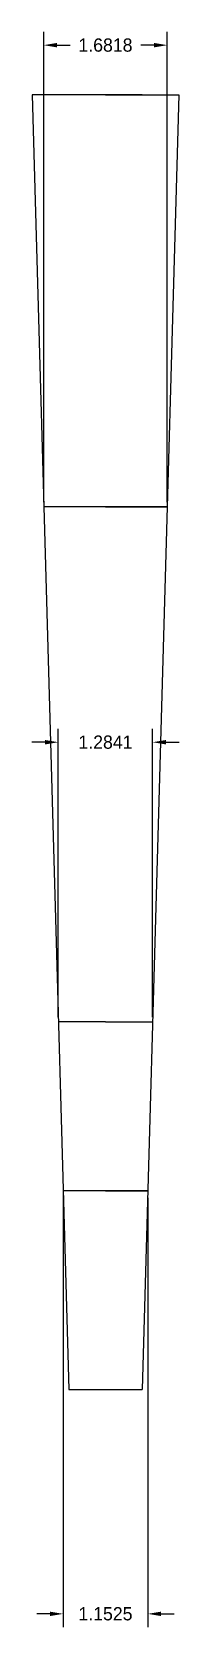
# Model space of a CAD drawing. Header units: inches. Extents: x -116 to 250, y -199 to 80.
# Drawn here: x -4.36 to -2.36, y -152.58 to -130.9 of the extents above; entities that cross this region are included whole.
import ezdxf

# ---------------------------------------------------------------- set-up
doc = ezdxf.new("R2010")
doc.units = ezdxf.units.IN
doc.header["$MEASUREMENT"] = 0
doc.dimstyles.get("Standard").update_dxf_attribs({"dimtxt": 0.18, "dimasz": 0.18, "dimexe": 0.18, "dimexo": 0.0625, "dimgap": 0.09, "dimtad": 0, "dimtih": 1, "dimtoh": 1, "dimdec": 4, "dimzin": 0, "dimdsep": 46, "dimtxsty": 'Standard', "dimcen": 0.09, "dimadec": 0, "dimazin": 0, "dimtfac": 1, "dimtdec": 4, "dimtofl": 0, "dimtmove": 0, "dimatfit": 3, "dimfxl": 1, "dimtolj": 1, "dimtzin": 0, "dimarcsym": 0})

# ---------------------------------------------------------------- blocks, each defined once
blk = doc.blocks.new('*D42')
at = {"color": 0, "lineweight": -2, "transparency": 16777216}
for p, q in [((-3.935, -146.718), (-3.935, -152.584)), ((-2.783, -146.751), (-2.783, -152.584)), ((-4.115, -152.404), (-4.295, -152.404)), ((-2.603, -152.404), (-2.423, -152.404))]:
    blk.add_line(p, q, dxfattribs=at)
at = {"color": 0, "transparency": 16777216}
for points in [[(-4.115, -152.374), (-4.115, -152.434), (-3.935, -152.404)], [(-2.603, -152.374), (-2.603, -152.434), (-2.783, -152.404)]]:
    blk.add_solid(points, dxfattribs=at)
at = {"layer": 'Defpoints', "color": 0, "transparency": 16777216}
for p in [(-3.935, -146.656), (-2.783, -146.689), (-2.783, -152.404)]:
    blk.add_point(p, dxfattribs=at)
at = {"color": 0, "transparency": 16777216, "insert": (-3.359, -152.404), "char_height": 0.18, "attachment_point": 5}
blk.add_mtext('\\A1;1.1525', dxfattribs=at)
blk = doc.blocks.new('*D43')
at = {"color": 0, "lineweight": -2, "transparency": 16777216}
for p, q in [((-4.001, -144.293), (-4.001, -140.376)), ((-2.717, -144.293), (-2.717, -140.376)), ((-4.181, -140.556), (-4.361, -140.556)), ((-2.537, -140.556), (-2.357, -140.556))]:
    blk.add_line(p, q, dxfattribs=at)
at = {"color": 0, "transparency": 16777216}
for points in [[(-4.181, -140.526), (-4.181, -140.586), (-4.001, -140.556)], [(-2.537, -140.526), (-2.537, -140.586), (-2.717, -140.556)]]:
    blk.add_solid(points, dxfattribs=at)
at = {"layer": 'Defpoints', "color": 0, "transparency": 16777216}
for p in [(-2.717, -140.556), (-4.001, -144.356), (-2.717, -144.356)]:
    blk.add_point(p, dxfattribs=at)
at = {"color": 0, "transparency": 16777216, "insert": (-3.359, -140.556), "char_height": 0.18, "attachment_point": 5}
blk.add_mtext('\\A1;1.2841', dxfattribs=at)
blk = doc.blocks.new('*D44')
at = {"color": 0, "lineweight": -2, "transparency": 16777216}
for p, q in [((-4.2, -137.293), (-4.2, -130.901)), ((-2.518, -137.293), (-2.518, -130.901)), ((-4.02, -131.081), (-3.839, -131.081)), ((-2.698, -131.081), (-2.879, -131.081))]:
    blk.add_line(p, q, dxfattribs=at)
at = {"color": 0, "transparency": 16777216}
for points in [[(-4.02, -131.051), (-4.02, -131.111), (-4.2, -131.081)], [(-2.698, -131.051), (-2.698, -131.111), (-2.518, -131.081)]]:
    blk.add_solid(points, dxfattribs=at)
at = {"layer": 'Defpoints', "color": 0, "transparency": 16777216}
for p in [(-2.518, -131.081), (-4.2, -137.356), (-2.518, -137.356)]:
    blk.add_point(p, dxfattribs=at)
at = {"color": 0, "transparency": 16777216, "insert": (-3.359, -131.081), "char_height": 0.18, "attachment_point": 5}
blk.add_mtext('\\A1;1.6818', dxfattribs=at)

msp = doc.modelspace()

# ---------------------------------------------------------------- linework, layer by layer
for p, q in [((-3.35866, -131.75583), (-4.35866, -131.75583)), ((-4.35866, -131.75583), (-3.85866, -149.35583)), ((-2.85866, -131.75583), (-3.85866, -131.75583)), ((-3.35866, -131.75583), (-2.35866, -131.75583)), ((-2.35866, -131.75583), (-2.85866, -149.35583)), ((-2.51775, -137.35583), (-4.19957, -137.35583)), ((-3.35866, -137.35583), (-2.51775, -137.35583)), ((-3.35866, -144.35583), (-4.0007, -144.35583)), ((-3.35866, -144.35583), (-2.71661, -144.35583)), ((-2.78195, -146.65583), (-3.93536, -146.65583)), ((-3.35866, -146.65583), (-2.78195, -146.65583)), ((-3.85866, -149.35583), (-2.85866, -149.35583))]:
    msp.add_line(p, q)

# ---------------------------------------------------------------- dimensions: what is measured, and where the dimension line sits
for base, p1, p2, picture, middle in [((-2.51775, -131.0809), (-4.19957, -137.35583), (-2.51775, -137.35583), '*D44', (-3.35866, -131.0809)), ((-2.71661, -140.55583), (-4.0007, -144.35583), (-2.71661, -144.35583), '*D43', (-3.35866, -140.55583)), ((-2.78288, -152.40389), (-3.93536, -146.65583), (-2.78288, -146.68857), '*D42', (-3.35912, -152.40389))]:
    dim = msp.add_linear_dim(base=base, p1=p1, p2=p2, dimstyle='Standard')
    dim.commit()
    dim.dimension.update_dxf_attribs({"geometry": picture, "text_midpoint": middle})

doc.saveas('drawing.dxf')
